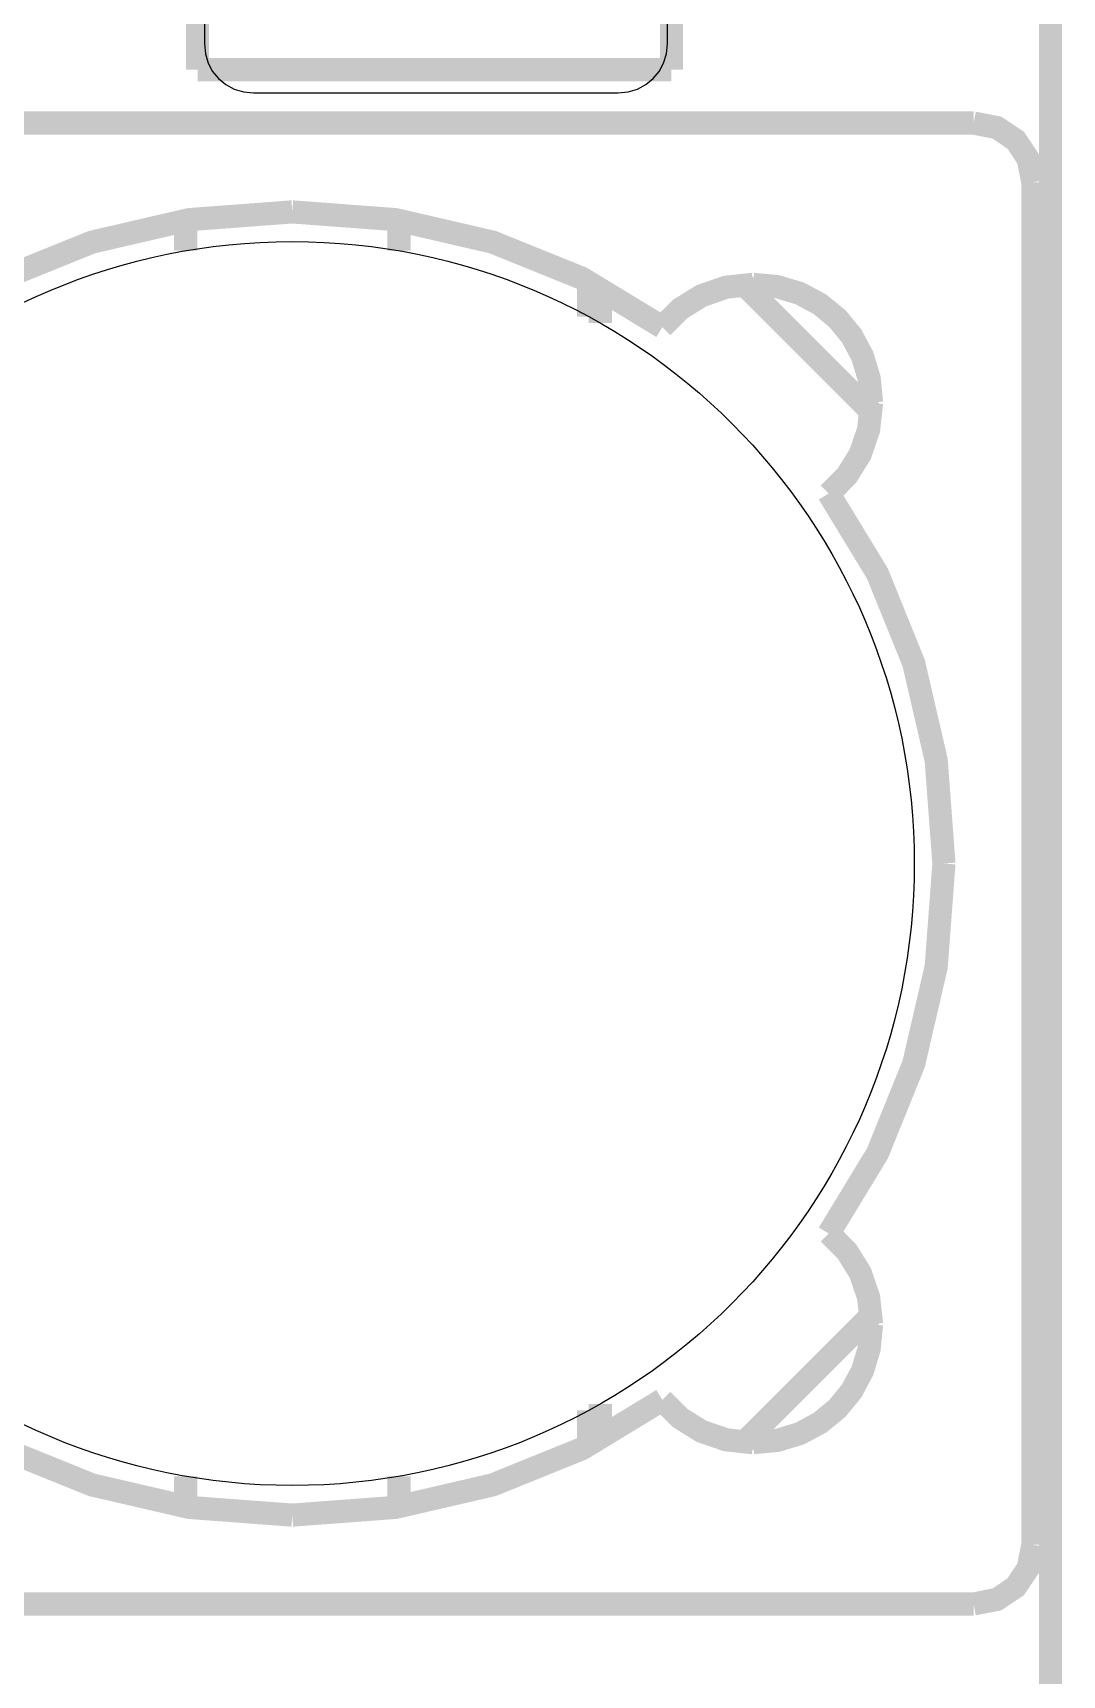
# Model space of a CAD drawing. Header units: millimetres. Extents: x 123.5 to 144.3, y 105.4 to 121.6.
# Drawn here: x 136.49 to 137.024, y 113.259 to 114.11 of the extents above; entities that cross this region are included whole.
import ezdxf

# ---------------------------------------------------------------- set-up
doc = ezdxf.new("R2010")
doc.units = ezdxf.units.MM
doc.layers.add('DESC', color=250, linetype='Continuous')

# ---------------------------------------------------------------- blocks, each defined once
blk = doc.blocks.new('board')
at = {"const_width": 0.008}
for points in [[(152.42146, 114.139), (152.42146, 114.38467)], [(152.58524, 114.139), (152.58524, 114.38467), (152.42146, 114.38467)], [(152.42146, 114.139), (152.42146, 114.38467)], [(152.58524, 114.139), (152.58524, 114.38467), (152.42146, 114.38467)], [(152.42146, 114.139), (152.42146, 114.38467)], [(152.58524, 114.139), (152.58524, 114.38467), (152.42146, 114.38467)], [(152.71626, 114.35601), (152.71626, 112.92294)], [(152.71626, 114.35601), (152.71626, 112.92294)], [(152.71626, 114.35601), (152.71626, 112.92294)], [(152.58524, 114.139), (152.42146, 114.139)], [(152.58524, 114.139), (152.42146, 114.139)], [(152.58524, 114.139), (152.42146, 114.139)], [(152.68965, 114.12058), (152.21878, 114.12058)], [(152.68965, 114.12058), (152.21878, 114.12058)], [(152.68965, 114.12058), (152.21878, 114.12058)], [(152.68965, 114.12058), (152.6977, 114.119), (152.7042, 114.11466), (152.70854, 114.10816), (152.71012, 114.1001)], [(152.68965, 114.12058), (152.6977, 114.119), (152.7042, 114.11466), (152.70854, 114.10816), (152.71012, 114.1001)], [(152.68965, 114.12058), (152.6977, 114.119), (152.7042, 114.11466), (152.70854, 114.10816), (152.71012, 114.1001)], [(152.71012, 113.62924), (152.71012, 114.1001)], [(152.71012, 113.62924), (152.71012, 114.1001)], [(152.71012, 113.62924), (152.71012, 114.1001)], [(152.45421, 114.08987), (152.41856, 114.0872), (152.385, 114.07943), (152.35408, 114.06692), (152.32634, 114.05004)], [(152.45421, 114.08987), (152.41856, 114.0872), (152.385, 114.07943), (152.35408, 114.06692), (152.32634, 114.05004)], [(152.45421, 114.08987), (152.41856, 114.0872), (152.385, 114.07943), (152.35408, 114.06692), (152.32634, 114.05004)], [(152.45421, 114.08987), (152.48987, 114.0872), (152.52342, 114.07943), (152.55434, 114.06692), (152.58209, 114.05004)], [(152.45421, 114.08987), (152.48987, 114.0872), (152.52342, 114.07943), (152.55434, 114.06692), (152.58209, 114.05004)], [(152.45421, 114.08987), (152.48987, 114.0872), (152.52342, 114.07943), (152.55434, 114.06692), (152.58209, 114.05004)], [(152.41736, 114.08683), (152.41736, 114.07645)], [(152.41736, 114.08683), (152.41736, 114.07645)], [(152.41736, 114.08683), (152.41736, 114.07645)], [(152.49106, 114.07645), (152.49106, 114.08683)], [(152.49106, 114.07645), (152.49106, 114.08683)], [(152.49106, 114.07645), (152.49106, 114.08683)], [(152.55658, 114.05369), (152.55658, 114.06526)], [(152.55658, 114.05369), (152.55658, 114.06526)], [(152.55658, 114.05369), (152.55658, 114.06526)], [(152.61345, 114.06485), (152.60415, 114.06384), (152.59567, 114.06092), (152.58821, 114.05629), (152.582, 114.05012)], [(152.61345, 114.06485), (152.60415, 114.06384), (152.59567, 114.06092), (152.58821, 114.05629), (152.582, 114.05012)], [(152.61345, 114.06485), (152.60415, 114.06384), (152.59567, 114.06092), (152.58821, 114.05629), (152.582, 114.05012)], [(152.61037, 114.06474), (152.65428, 114.02082)], [(152.61037, 114.06474), (152.65428, 114.02082)], [(152.61037, 114.06474), (152.65428, 114.02082)], [(152.61345, 114.06485), (152.62182, 114.06404), (152.62957, 114.0617), (152.63653, 114.05797), (152.64256, 114.05302), (152.64752, 114.04699), (152.65124, 114.04002), (152.65358, 114.03228), (152.6544, 114.02391)], [(152.61345, 114.06485), (152.62182, 114.06404), (152.62957, 114.0617), (152.63653, 114.05797), (152.64256, 114.05302), (152.64752, 114.04699), (152.65124, 114.04002), (152.65358, 114.03228), (152.6544, 114.02391)], [(152.61345, 114.06485), (152.62182, 114.06404), (152.62957, 114.0617), (152.63653, 114.05797), (152.64256, 114.05302), (152.64752, 114.04699), (152.65124, 114.04002), (152.65358, 114.03228), (152.6544, 114.02391)], [(152.56067, 114.05142), (152.56067, 114.06312)], [(152.56067, 114.05142), (152.56067, 114.06312)], [(152.56067, 114.05142), (152.56067, 114.06312)], [(152.63966, 113.99245), (152.64583, 113.99866), (152.65047, 114.00612), (152.65338, 114.01461), (152.6544, 114.02391)], [(152.63966, 113.99245), (152.64583, 113.99866), (152.65047, 114.00612), (152.65338, 114.01461), (152.6544, 114.02391)], [(152.63966, 113.99245), (152.64583, 113.99866), (152.65047, 114.00612), (152.65338, 114.01461), (152.6544, 114.02391)], [(152.63958, 113.99255), (152.65646, 113.9648), (152.66897, 113.93388), (152.67674, 113.90033), (152.67941, 113.86467)], [(152.63958, 113.99255), (152.65646, 113.9648), (152.66897, 113.93388), (152.67674, 113.90033), (152.67941, 113.86467)], [(152.63958, 113.99255), (152.65646, 113.9648), (152.66897, 113.93388), (152.67674, 113.90033), (152.67941, 113.86467)], [(152.63958, 113.73679), (152.65646, 113.76454), (152.66897, 113.79546), (152.67674, 113.82902), (152.67941, 113.86467)], [(152.63958, 113.73679), (152.65646, 113.76454), (152.66897, 113.79546), (152.67674, 113.82902), (152.67941, 113.86467)], [(152.63958, 113.73679), (152.65646, 113.76454), (152.66897, 113.79546), (152.67674, 113.82902), (152.67941, 113.86467)], [(152.63966, 113.73689), (152.64583, 113.73068), (152.65047, 113.72322), (152.65338, 113.71473), (152.6544, 113.70543)], [(152.63966, 113.73689), (152.64583, 113.73068), (152.65047, 113.72322), (152.65338, 113.71473), (152.6544, 113.70543)], [(152.63966, 113.73689), (152.64583, 113.73068), (152.65047, 113.72322), (152.65338, 113.71473), (152.6544, 113.70543)], [(152.65428, 113.70852), (152.61037, 113.6646)], [(152.65428, 113.70852), (152.61037, 113.6646)], [(152.65428, 113.70852), (152.61037, 113.6646)], [(152.61345, 113.66449), (152.62182, 113.6653), (152.62957, 113.66765), (152.63653, 113.67137), (152.64256, 113.67632), (152.64752, 113.68236), (152.65124, 113.68932), (152.65358, 113.69706), (152.6544, 113.70543)], [(152.61345, 113.66449), (152.62182, 113.6653), (152.62957, 113.66765), (152.63653, 113.67137), (152.64256, 113.67632), (152.64752, 113.68236), (152.65124, 113.68932), (152.65358, 113.69706), (152.6544, 113.70543)], [(152.61345, 113.66449), (152.62182, 113.6653), (152.62957, 113.66765), (152.63653, 113.67137), (152.64256, 113.67632), (152.64752, 113.68236), (152.65124, 113.68932), (152.65358, 113.69706), (152.6544, 113.70543)], [(152.45421, 113.63947), (152.41856, 113.64214), (152.385, 113.64991), (152.35408, 113.66242), (152.32634, 113.6793)], [(152.45421, 113.63947), (152.41856, 113.64214), (152.385, 113.64991), (152.35408, 113.66242), (152.32634, 113.6793)], [(152.45421, 113.63947), (152.41856, 113.64214), (152.385, 113.64991), (152.35408, 113.66242), (152.32634, 113.6793)], [(152.45421, 113.63947), (152.48987, 113.64214), (152.52342, 113.64991), (152.55434, 113.66242), (152.58209, 113.6793)], [(152.45421, 113.63947), (152.48987, 113.64214), (152.52342, 113.64991), (152.55434, 113.66242), (152.58209, 113.6793)], [(152.45421, 113.63947), (152.48987, 113.64214), (152.52342, 113.64991), (152.55434, 113.66242), (152.58209, 113.6793)], [(152.61345, 113.66449), (152.60415, 113.6655), (152.59567, 113.66842), (152.58821, 113.67306), (152.582, 113.67922)], [(152.61345, 113.66449), (152.60415, 113.6655), (152.59567, 113.66842), (152.58821, 113.67306), (152.582, 113.67922)], [(152.61345, 113.66449), (152.60415, 113.6655), (152.59567, 113.66842), (152.58821, 113.67306), (152.582, 113.67922)], [(152.55658, 113.66408), (152.55658, 113.67565)], [(152.55658, 113.66408), (152.55658, 113.67565)], [(152.55658, 113.66408), (152.55658, 113.67565)], [(152.56067, 113.66623), (152.56067, 113.67792)], [(152.56067, 113.66623), (152.56067, 113.67792)], [(152.56067, 113.66623), (152.56067, 113.67792)], [(152.41736, 113.65289), (152.41736, 113.64251)], [(152.41736, 113.65289), (152.41736, 113.64251)], [(152.41736, 113.65289), (152.41736, 113.64251)], [(152.49106, 113.64251), (152.49106, 113.65289)], [(152.49106, 113.64251), (152.49106, 113.65289)], [(152.49106, 113.64251), (152.49106, 113.65289)], [(152.68965, 113.60877), (152.6977, 113.61034), (152.7042, 113.61468), (152.70854, 113.62118), (152.71012, 113.62924)], [(152.68965, 113.60877), (152.6977, 113.61034), (152.7042, 113.61468), (152.70854, 113.62118), (152.71012, 113.62924)], [(152.68965, 113.60877), (152.6977, 113.61034), (152.7042, 113.61468), (152.70854, 113.62118), (152.71012, 113.62924)], [(152.21878, 113.60877), (152.68965, 113.60877)], [(152.21878, 113.60877), (152.68965, 113.60877)], [(152.21878, 113.60877), (152.68965, 113.60877)]]:
    blk.add_lwpolyline(points, dxfattribs=at)
blk.add_lwpolyline([(152.42382, 114.36401), (152.42382, 114.14801), (152.42416, 114.14453), (152.42513, 114.14132), (152.42668, 114.13843), (152.42873, 114.13592), (152.43124, 114.13387), (152.43413, 114.13232), (152.43734, 114.13135), (152.44082, 114.13101), (152.56682, 114.13101), (152.5703, 114.13135), (152.57351, 114.13232), (152.5764, 114.13387), (152.57891, 114.13592), (152.58096, 114.13843), (152.58251, 114.14132), (152.58348, 114.14453), (152.58382, 114.14801), (152.58382, 114.14801), (152.58382, 114.36401)])
blk.add_circle((152.45421, 113.86467), 0.21496)
blk.add_circle((152.45421, 113.86467), 0.21496)
blk.add_circle((152.45421, 113.86467), 0.21496)

msp = doc.modelspace()

# ---------------------------------------------------------------- block references
at = {"layer": 'DESC', "xscale": 1.5, "yscale": 1.5, "zscale": 1.5}
msp.add_blockref('board', (-92.05672, -57.11773), dxfattribs=at)

doc.saveas('drawing.dxf')
